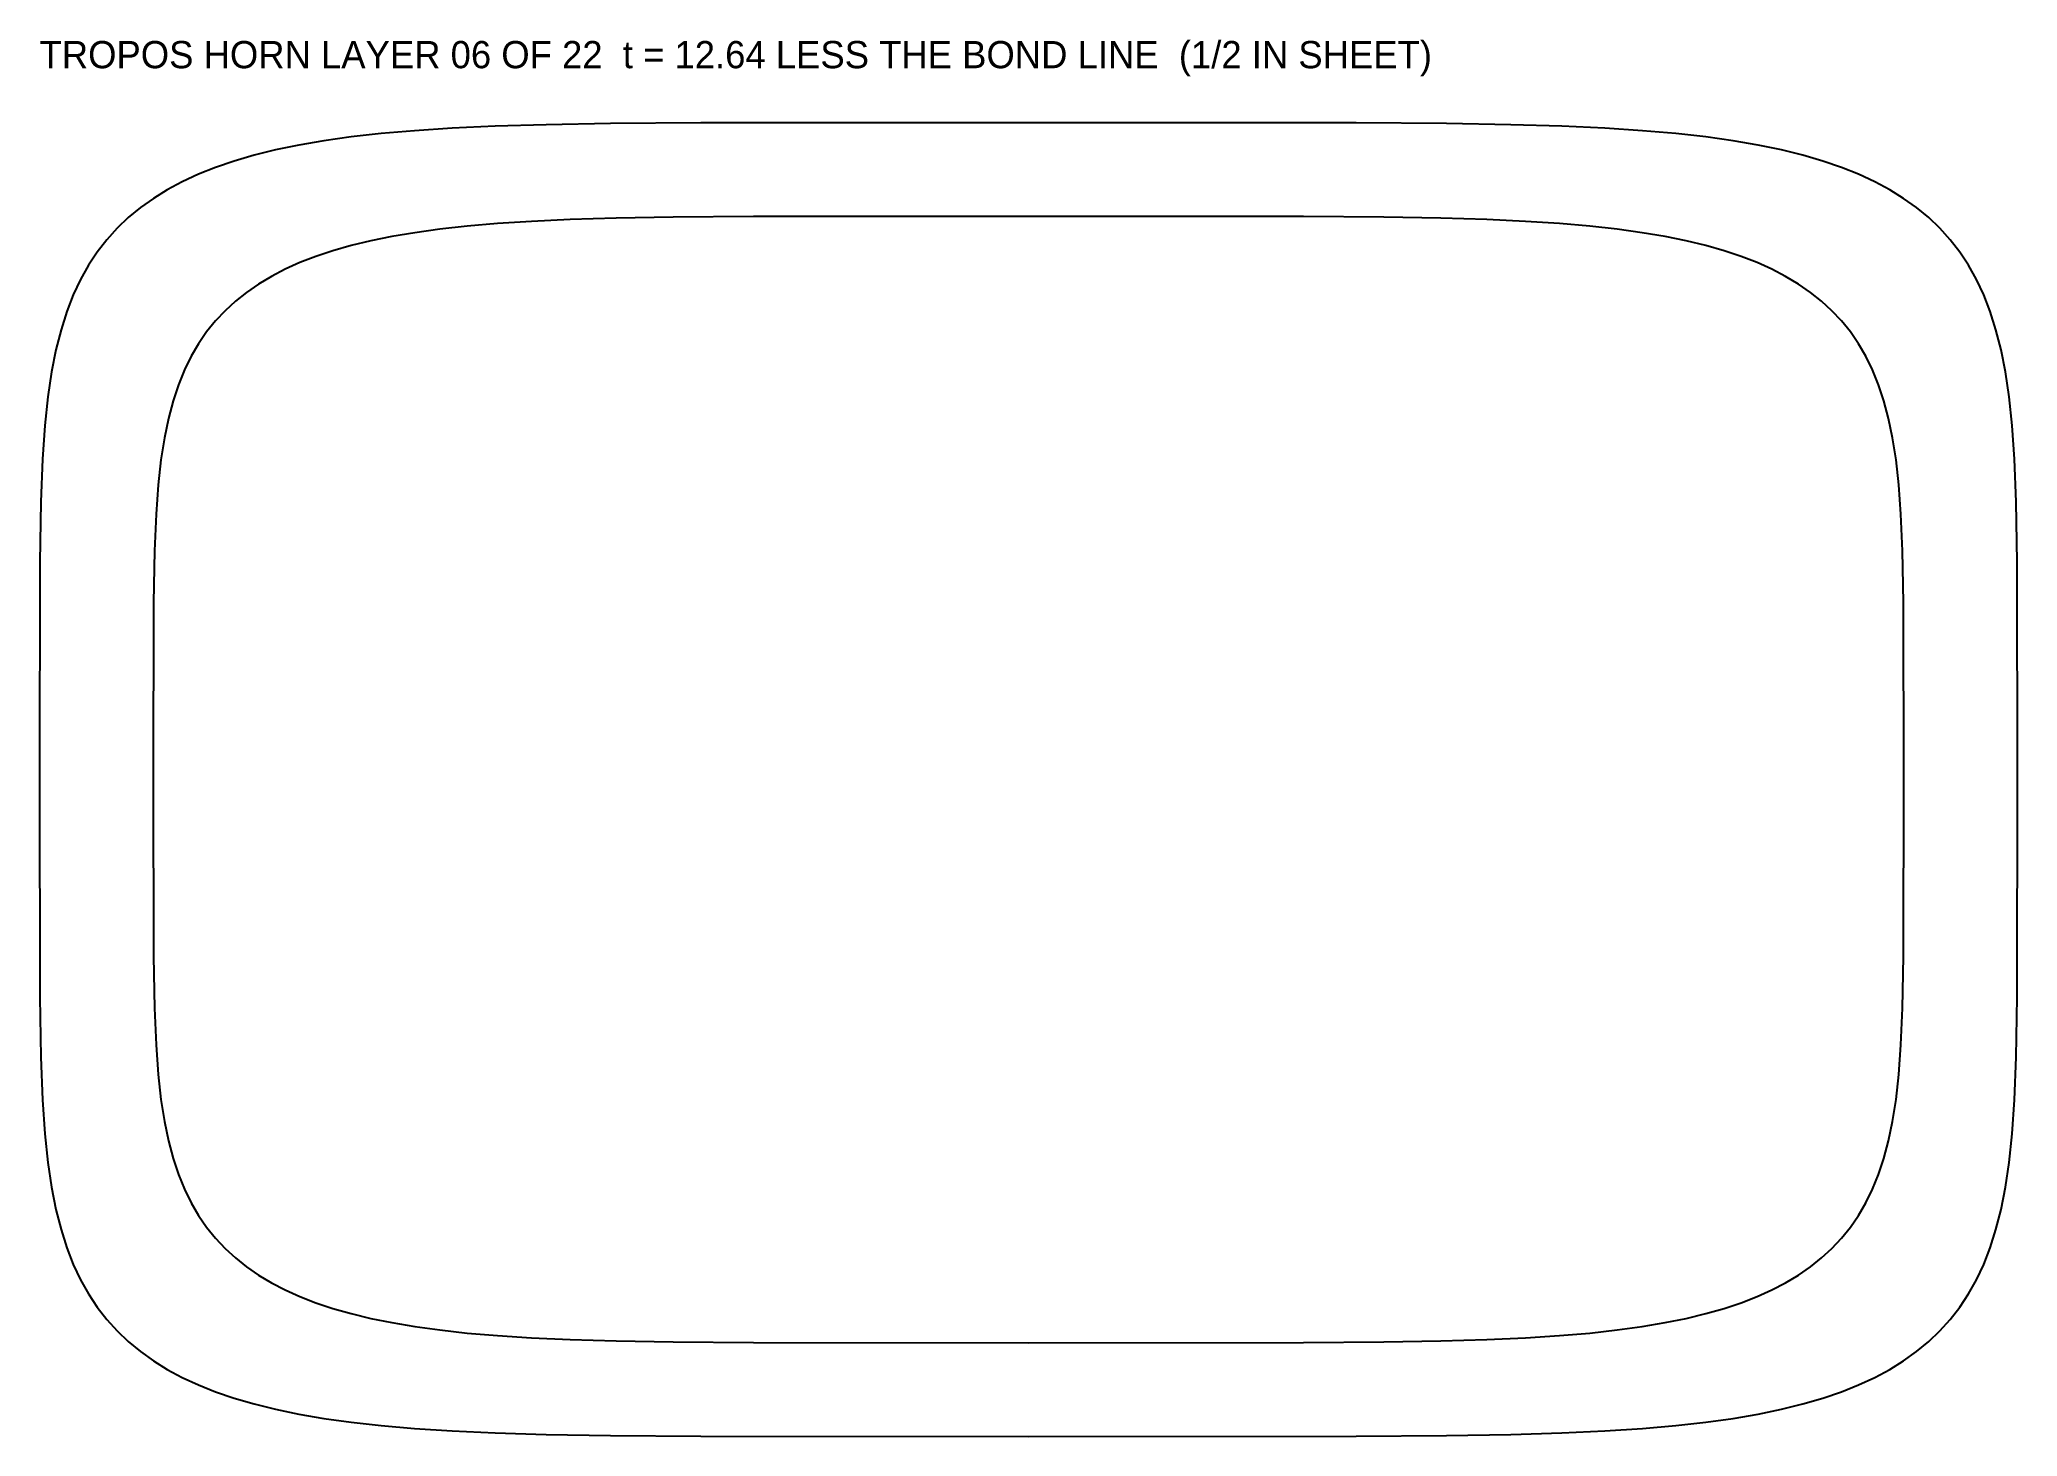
# Model space of a CAD drawing. Header units: millimetres. Extents: x -218 to 218, y -145 to 163.
import ezdxf

# ---------------------------------------------------------------- set-up
doc = ezdxf.new("R2010")
doc.units = ezdxf.units.MM
for name, color, linetype in [('INNER', 3, 'Continuous'), ('OUTER', 1, 'Continuous'), ('TEXT', 7, 'Continuous')]:
    doc.layers.add(name, color=color, linetype=linetype)

msp = doc.modelspace()

# ---------------------------------------------------------------- linework, layer by layer
at = {"layer": 'INNER'}
msp.add_lwpolyline([(169.52, 109.11), (166.69, 110.81), (163.65, 112.39), (160.4, 113.85), (156.91, 115.21), (153.16, 116.45), (149.14, 117.6), (144.82, 118.65), (140.16, 119.59), (135.11, 120.44), (129.62, 121.2), (123.59, 121.87), (116.93, 122.44), (109.45, 122.93), (100.9, 123.32), (90.79, 123.63), (78.21, 123.85), (60.55, 123.98), (0, 124.02), (-60.55, 123.98), (-78.21, 123.85), (-90.79, 123.63), (-100.9, 123.32), (-109.45, 122.93), (-116.93, 122.44), (-123.59, 121.87), (-129.62, 121.2), (-135.11, 120.44), (-140.16, 119.59), (-144.82, 118.65), (-149.14, 117.6), (-153.16, 116.45), (-156.91, 115.21), (-160.4, 113.85), (-163.65, 112.39), (-166.69, 110.81), (-169.52, 109.11), (-172.16, 107.29), (-174.61, 105.33), (-176.89, 103.24), (-178.99, 100.99), (-180.93, 98.58), (-182.71, 95.99), (-184.34, 93.21), (-185.81, 90.21), (-187.13, 86.96), (-188.31, 83.43), (-189.34, 79.55), (-190.23, 75.26), (-190.99, 70.45), (-191.6, 64.94), (-192.08, 58.44), (-192.42, 50.34), (-192.62, 38.97), (-192.69, 0), (-192.62, -38.97), (-192.42, -50.34), (-192.08, -58.44), (-191.6, -64.94), (-190.99, -70.45), (-190.23, -75.26), (-189.34, -79.55), (-188.31, -83.43), (-187.13, -86.96), (-185.81, -90.21), (-184.34, -93.21), (-182.71, -95.99), (-180.93, -98.58), (-178.99, -100.99), (-176.89, -103.24), (-174.61, -105.33), (-172.16, -107.29), (-169.52, -109.11), (-166.69, -110.81), (-163.65, -112.39), (-160.4, -113.85), (-156.91, -115.21), (-153.16, -116.45), (-149.14, -117.6), (-144.82, -118.65), (-140.16, -119.59), (-135.11, -120.44), (-129.62, -121.2), (-123.59, -121.87), (-116.93, -122.44), (-109.45, -122.93), (-100.9, -123.32), (-90.79, -123.63), (-78.21, -123.85), (-60.55, -123.98), (0, -124.02), (60.55, -123.98), (78.21, -123.85), (90.79, -123.63), (100.9, -123.32), (109.45, -122.93), (116.93, -122.44), (123.59, -121.87), (129.62, -121.2), (135.11, -120.44), (140.16, -119.59), (144.82, -118.65), (149.14, -117.6), (153.16, -116.45), (156.91, -115.21), (160.4, -113.85), (163.65, -112.39), (166.69, -110.81), (169.52, -109.11), (172.16, -107.29), (174.61, -105.33), (176.89, -103.24), (178.99, -100.99), (180.93, -98.58), (182.71, -95.99), (184.34, -93.21), (185.81, -90.21), (187.13, -86.96), (188.31, -83.43), (189.34, -79.55), (190.23, -75.26), (190.99, -70.45), (191.6, -64.94), (192.08, -58.44), (192.42, -50.34), (192.62, -38.97), (192.69, 0), (192.62, 38.97), (192.42, 50.34), (192.08, 58.44), (191.6, 64.94), (190.99, 70.45), (190.23, 75.26), (189.34, 79.55), (188.31, 83.43), (187.13, 86.96), (185.81, 90.21), (184.34, 93.21), (182.71, 95.99), (180.93, 98.58), (178.99, 100.99), (176.89, 103.24), (174.61, 105.33), (172.16, 107.29)], close=True, dxfattribs=at)
at = {"layer": 'OUTER'}
msp.add_lwpolyline([(192.66, 128), (189.59, 129.9), (186.29, 131.67), (182.75, 133.31), (178.95, 134.82), (174.87, 136.22), (170.49, 137.49), (165.77, 138.66), (160.67, 139.72), (155.14, 140.67), (149.12, 141.51), (142.49, 142.25), (135.15, 142.89), (126.89, 143.43), (117.4, 143.87), (106.15, 144.21), (92.06, 144.46), (72.11, 144.6), (0, 144.65), (-72.11, 144.6), (-92.06, 144.46), (-106.15, 144.21), (-117.4, 143.87), (-126.89, 143.43), (-135.15, 142.89), (-142.49, 142.25), (-149.12, 141.51), (-155.14, 140.67), (-160.67, 139.72), (-165.77, 138.66), (-170.49, 137.49), (-174.87, 136.22), (-178.95, 134.82), (-182.75, 133.31), (-186.29, 131.67), (-189.59, 129.9), (-192.66, 128), (-195.52, 125.96), (-198.18, 123.77), (-200.65, 121.42), (-202.92, 118.89), (-205.02, 116.18), (-206.95, 113.27), (-208.7, 110.14), (-210.29, 106.75), (-211.72, 103.08), (-212.99, 99.07), (-214.11, 94.67), (-215.07, 89.79), (-215.88, 84.3), (-216.54, 78), (-217.06, 70.53), (-217.42, 61.16), (-217.64, 47.91), (-217.72, 0), (-217.64, -47.91), (-217.42, -61.16), (-217.06, -70.53), (-216.54, -78), (-215.88, -84.3), (-215.07, -89.79), (-214.11, -94.67), (-212.99, -99.07), (-211.72, -103.08), (-210.29, -106.75), (-208.7, -110.14), (-206.95, -113.27), (-205.02, -116.18), (-202.92, -118.89), (-200.65, -121.42), (-198.18, -123.77), (-195.52, -125.96), (-192.66, -128), (-189.59, -129.9), (-186.29, -131.67), (-182.75, -133.31), (-178.95, -134.82), (-174.87, -136.22), (-170.49, -137.49), (-165.77, -138.66), (-160.67, -139.72), (-155.14, -140.67), (-149.12, -141.51), (-142.49, -142.25), (-135.15, -142.89), (-126.89, -143.43), (-117.4, -143.87), (-106.15, -144.21), (-92.06, -144.46), (-72.11, -144.6), (0, -144.65), (72.11, -144.6), (92.06, -144.46), (106.15, -144.21), (117.4, -143.87), (126.89, -143.43), (135.15, -142.89), (142.49, -142.25), (149.12, -141.51), (155.14, -140.67), (160.67, -139.72), (165.77, -138.66), (170.49, -137.49), (174.87, -136.22), (178.95, -134.82), (182.75, -133.31), (186.29, -131.67), (189.59, -129.9), (192.66, -128), (195.52, -125.96), (198.18, -123.77), (200.65, -121.42), (202.92, -118.89), (205.02, -116.18), (206.95, -113.27), (208.7, -110.14), (210.29, -106.75), (211.72, -103.08), (212.99, -99.07), (214.11, -94.67), (215.07, -89.79), (215.88, -84.3), (216.54, -78), (217.06, -70.53), (217.42, -61.16), (217.64, -47.91), (217.72, 0), (217.64, 47.91), (217.42, 61.16), (217.06, 70.53), (216.54, 78), (215.88, 84.3), (215.07, 89.79), (214.11, 94.67), (212.99, 99.07), (211.72, 103.08), (210.29, 106.75), (208.7, 110.14), (206.95, 113.27), (205.02, 116.18), (202.92, 118.89), (200.65, 121.42), (198.18, 123.77), (195.52, 125.96)], close=True, dxfattribs=at)

# ---------------------------------------------------------------- texts
at = {"layer": 'TEXT'}
msp.add_text('TROPOS HORN LAYER 06 OF 22  t = 12.64 LESS THE BOND LINE  (1/2 IN SHEET)', height=6, dxfattribs=at).set_placement((-217.72, 156.65))

doc.saveas('drawing.dxf')
